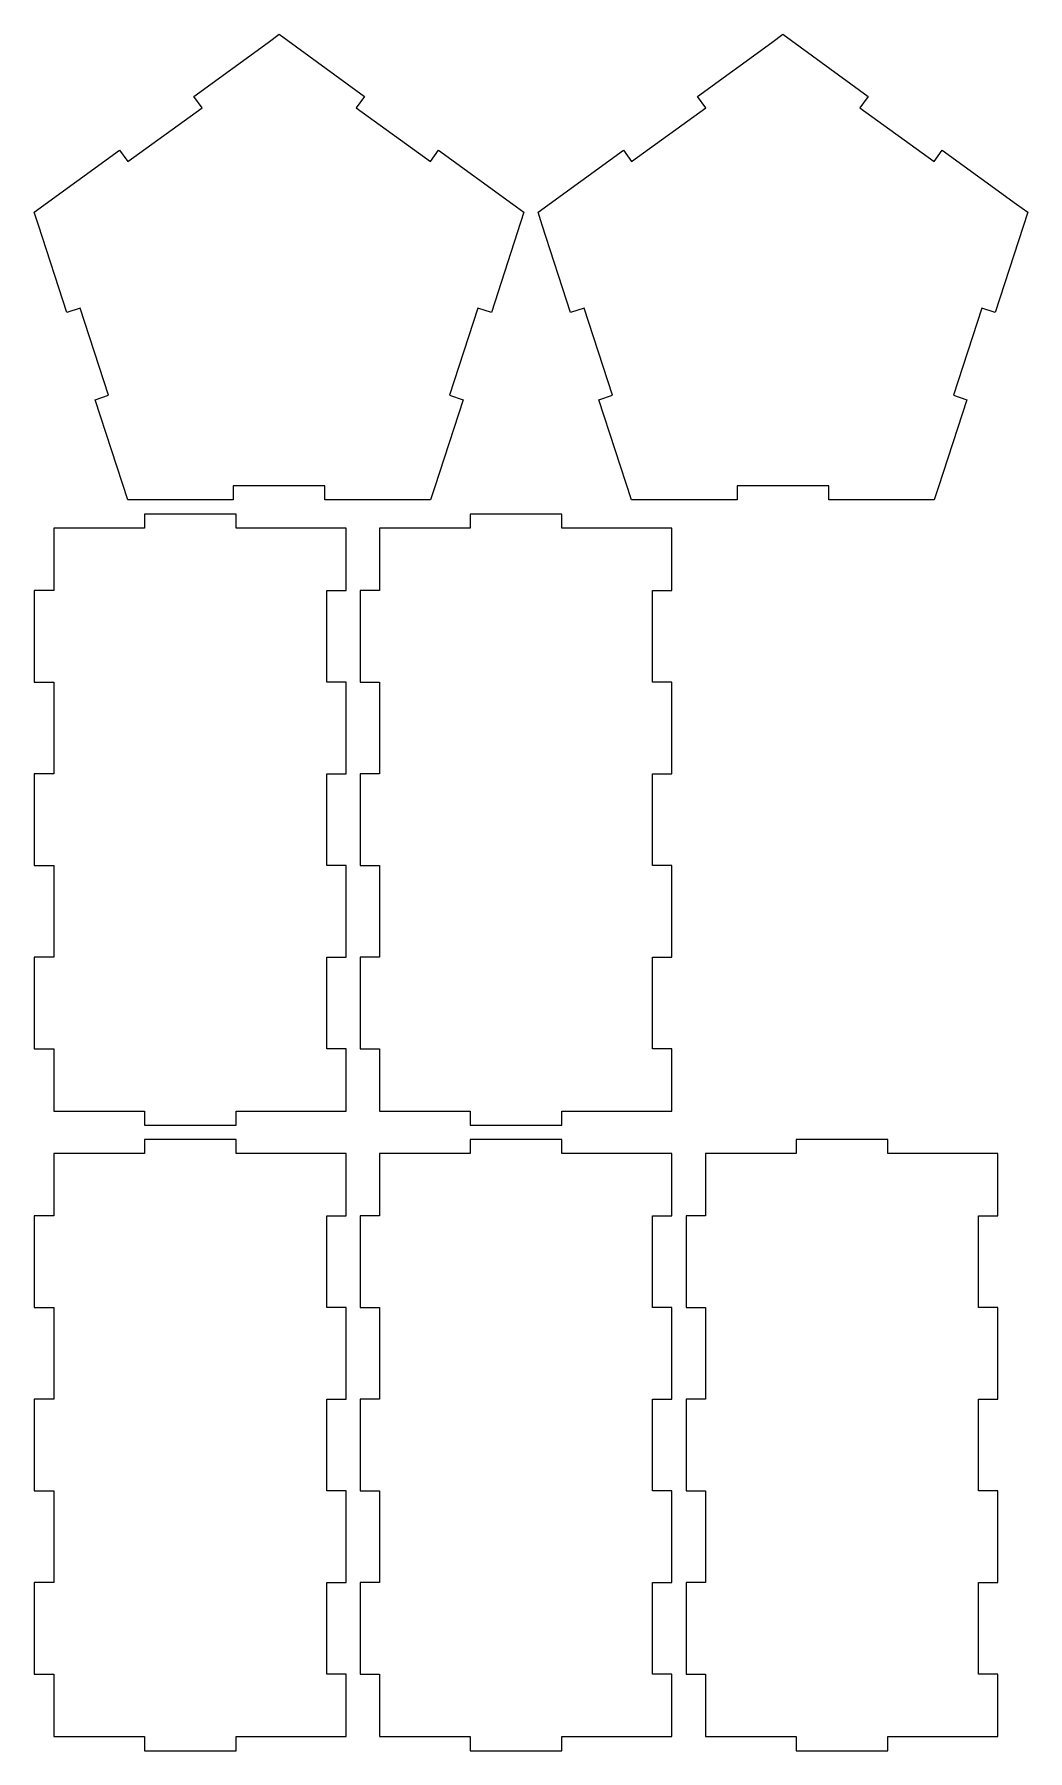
# Model space of a CAD drawing. Header units: millimetres. Extents: x 0 to 211, y 3 to 368.
import ezdxf

# ---------------------------------------------------------------- set-up
doc = ezdxf.new("R2010")
doc.units = ezdxf.units.MM

msp = doc.modelspace()

# ---------------------------------------------------------------- linework, layer by layer
at = {"layer": 'bottom_outsideCutPath'}
for p, q in [((141.06, 354.85), (156.83, 366.32)), ((156.83, 366.32), (159.2, 368.04)), ((159.2, 368.04), (177.35, 354.85)), ((142.82, 352.43), (141.06, 354.85)), ((177.35, 354.85), (175.59, 352.43)), ((127.04, 340.97), (142.82, 352.43)), ((175.59, 352.43), (191.36, 340.97)), ((107.14, 330.21), (125.28, 343.39)), ((125.28, 343.39), (127.04, 340.97)), ((191.36, 340.97), (193.12, 343.39)), ((193.12, 343.39), (208.9, 331.93)), ((108.04, 327.42), (107.14, 330.21)), ((211.27, 330.21), (204.34, 308.88)), ((208.9, 331.93), (211.27, 330.21)), ((114.07, 308.88), (108.04, 327.42)), ((116.92, 309.8), (114.07, 308.88)), ((122.95, 291.26), (116.92, 309.8)), ((201.49, 309.8), (195.46, 291.26)), ((204.34, 308.88), (201.49, 309.8)), ((120.09, 290.33), (122.95, 291.26)), ((127.02, 269), (120.09, 290.33)), ((198.31, 290.33), (192.29, 271.79)), ((195.46, 291.26), (198.31, 290.33)), ((168.95, 272), (149.45, 272)), ((149.45, 272), (149.45, 269)), ((168.95, 269), (168.95, 272)), ((192.29, 271.79), (191.38, 269)), ((129.95, 269), (127.02, 269)), ((149.45, 269), (129.95, 269)), ((191.38, 269), (168.95, 269))]:
    msp.add_line(p, q, dxfattribs=at)
at = {"layer": 'side0_outsideCutPath'}
for p, q in [((4.13, 263), (4.13, 249.75)), ((23.4, 263), (4.13, 263)), ((42.9, 266), (23.4, 266)), ((23.4, 266), (23.4, 263)), ((42.9, 263), (42.9, 266)), ((66.31, 263), (42.9, 263)), ((66.31, 249.75), (66.31, 263)), ((4.13, 249.75), (0, 249.75)), ((0, 249.75), (0, 230.25)), ((62.18, 230.25), (62.18, 249.75)), ((62.18, 249.75), (66.31, 249.75)), ((0, 230.25), (4.13, 230.25)), ((4.13, 230.25), (4.13, 210.75)), ((66.31, 230.25), (62.18, 230.25)), ((66.31, 210.75), (66.31, 230.25)), ((4.13, 210.75), (0, 210.75)), ((0, 210.75), (0, 191.25)), ((62.18, 191.25), (62.18, 210.75)), ((62.18, 210.75), (66.31, 210.75)), ((0, 191.25), (4.13, 191.25)), ((4.13, 191.25), (4.13, 171.75)), ((66.31, 191.25), (62.18, 191.25)), ((66.31, 171.75), (66.31, 191.25)), ((4.13, 171.75), (0, 171.75)), ((0, 171.75), (0, 152.25)), ((62.18, 152.25), (62.18, 171.75)), ((62.18, 171.75), (66.31, 171.75)), ((0, 152.25), (4.13, 152.25)), ((4.13, 152.25), (4.13, 139)), ((66.31, 152.25), (62.18, 152.25)), ((66.31, 139), (66.31, 152.25)), ((4.13, 139), (23.4, 139)), ((23.4, 139), (23.4, 136)), ((42.9, 136), (42.9, 139)), ((42.9, 139), (62.4, 139)), ((62.4, 139), (66.31, 139)), ((23.4, 136), (42.9, 136))]:
    msp.add_line(p, q, dxfattribs=at)
at = {"layer": 'side1_outsideCutPath'}
for p, q in [((42.9, 133), (23.4, 133)), ((23.4, 133), (23.4, 130)), ((42.9, 130), (42.9, 133)), ((4.13, 130), (4.13, 116.75)), ((23.4, 130), (4.13, 130)), ((66.31, 130), (42.9, 130)), ((66.31, 116.75), (66.31, 130)), ((4.13, 116.75), (0, 116.75)), ((0, 116.75), (0, 97.25)), ((62.18, 97.25), (62.18, 116.75)), ((62.18, 116.75), (66.31, 116.75)), ((0, 97.25), (4.13, 97.25)), ((4.13, 97.25), (4.13, 77.75)), ((66.31, 97.25), (62.18, 97.25)), ((66.31, 77.75), (66.31, 97.25)), ((4.13, 77.75), (0, 77.75)), ((0, 77.75), (0, 58.25)), ((62.18, 58.25), (62.18, 77.75)), ((62.18, 77.75), (66.31, 77.75)), ((0, 58.25), (4.13, 58.25)), ((4.13, 58.25), (4.13, 38.75)), ((66.31, 58.25), (62.18, 58.25)), ((66.31, 38.75), (66.31, 58.25)), ((4.13, 38.75), (0, 38.75)), ((0, 38.75), (0, 19.25)), ((62.18, 19.25), (62.18, 38.75)), ((62.18, 38.75), (66.31, 38.75)), ((0, 19.25), (4.13, 19.25)), ((4.13, 19.25), (4.13, 6)), ((66.31, 19.25), (62.18, 19.25)), ((66.31, 6), (66.31, 19.25)), ((4.13, 6), (23.4, 6)), ((23.4, 6), (23.4, 3)), ((42.9, 3), (42.9, 6)), ((42.9, 6), (62.4, 6)), ((62.4, 6), (66.31, 6)), ((23.4, 3), (42.9, 3))]:
    msp.add_line(p, q, dxfattribs=at)
at = {"layer": 'side2_outsideCutPath'}
for p, q in [((73.44, 263), (73.44, 249.75)), ((92.71, 263), (73.44, 263)), ((112.21, 266), (92.71, 266)), ((92.71, 266), (92.71, 263)), ((112.21, 263), (112.21, 266)), ((135.62, 263), (112.21, 263)), ((135.62, 249.75), (135.62, 263)), ((73.44, 249.75), (69.31, 249.75)), ((69.31, 249.75), (69.31, 230.25)), ((131.49, 230.25), (131.49, 249.75)), ((131.49, 249.75), (135.62, 249.75)), ((69.31, 230.25), (73.44, 230.25)), ((73.44, 230.25), (73.44, 210.75)), ((135.62, 230.25), (131.49, 230.25)), ((135.62, 210.75), (135.62, 230.25)), ((73.44, 210.75), (69.31, 210.75)), ((69.31, 210.75), (69.31, 191.25)), ((131.49, 191.25), (131.49, 210.75)), ((131.49, 210.75), (135.62, 210.75)), ((69.31, 191.25), (73.44, 191.25)), ((73.44, 191.25), (73.44, 171.75)), ((135.62, 191.25), (131.49, 191.25)), ((135.62, 171.75), (135.62, 191.25)), ((73.44, 171.75), (69.31, 171.75)), ((69.31, 171.75), (69.31, 152.25)), ((131.49, 152.25), (131.49, 171.75)), ((131.49, 171.75), (135.62, 171.75)), ((69.31, 152.25), (73.44, 152.25)), ((73.44, 152.25), (73.44, 139)), ((135.62, 152.25), (131.49, 152.25)), ((135.62, 139), (135.62, 152.25)), ((73.44, 139), (92.71, 139)), ((92.71, 139), (92.71, 136)), ((112.21, 136), (112.21, 139)), ((112.21, 139), (131.71, 139)), ((131.71, 139), (135.62, 139)), ((92.71, 136), (112.21, 136))]:
    msp.add_line(p, q, dxfattribs=at)
at = {"layer": 'side3_outsideCutPath'}
for p, q in [((112.21, 133), (92.71, 133)), ((92.71, 133), (92.71, 130)), ((112.21, 130), (112.21, 133)), ((73.44, 130), (73.44, 116.75)), ((92.71, 130), (73.44, 130)), ((135.62, 130), (112.21, 130)), ((135.62, 116.75), (135.62, 130)), ((73.44, 116.75), (69.31, 116.75)), ((69.31, 116.75), (69.31, 97.25)), ((131.49, 97.25), (131.49, 116.75)), ((131.49, 116.75), (135.62, 116.75)), ((69.31, 97.25), (73.44, 97.25)), ((73.44, 97.25), (73.44, 77.75)), ((135.62, 97.25), (131.49, 97.25)), ((135.62, 77.75), (135.62, 97.25)), ((73.44, 77.75), (69.31, 77.75)), ((69.31, 77.75), (69.31, 58.25)), ((131.49, 58.25), (131.49, 77.75)), ((131.49, 77.75), (135.62, 77.75)), ((69.31, 58.25), (73.44, 58.25)), ((73.44, 58.25), (73.44, 38.75)), ((135.62, 58.25), (131.49, 58.25)), ((135.62, 38.75), (135.62, 58.25)), ((73.44, 38.75), (69.31, 38.75)), ((69.31, 38.75), (69.31, 19.25)), ((131.49, 19.25), (131.49, 38.75)), ((131.49, 38.75), (135.62, 38.75)), ((69.31, 19.25), (73.44, 19.25)), ((73.44, 19.25), (73.44, 6)), ((135.62, 19.25), (131.49, 19.25)), ((135.62, 6), (135.62, 19.25)), ((73.44, 6), (92.71, 6)), ((92.71, 6), (92.71, 3)), ((112.21, 3), (112.21, 6)), ((112.21, 6), (131.71, 6)), ((131.71, 6), (135.62, 6)), ((92.71, 3), (112.21, 3))]:
    msp.add_line(p, q, dxfattribs=at)
at = {"layer": 'side4_outsideCutPath'}
for p, q in [((181.52, 133), (162.02, 133)), ((162.02, 133), (162.02, 130)), ((181.52, 130), (181.52, 133)), ((142.75, 130), (142.75, 116.75)), ((162.02, 130), (142.75, 130)), ((204.93, 130), (181.52, 130)), ((204.93, 116.75), (204.93, 130)), ((142.75, 116.75), (138.62, 116.75)), ((138.62, 116.75), (138.62, 97.25)), ((200.8, 97.25), (200.8, 116.75)), ((200.8, 116.75), (204.93, 116.75)), ((138.62, 97.25), (142.75, 97.25)), ((142.75, 97.25), (142.75, 77.75)), ((204.93, 97.25), (200.8, 97.25)), ((204.93, 77.75), (204.93, 97.25)), ((142.75, 77.75), (138.62, 77.75)), ((138.62, 77.75), (138.62, 58.25)), ((200.8, 58.25), (200.8, 77.75)), ((200.8, 77.75), (204.93, 77.75)), ((138.62, 58.25), (142.75, 58.25)), ((142.75, 58.25), (142.75, 38.75)), ((204.93, 58.25), (200.8, 58.25)), ((204.93, 38.75), (204.93, 58.25)), ((142.75, 38.75), (138.62, 38.75)), ((138.62, 38.75), (138.62, 19.25)), ((200.8, 19.25), (200.8, 38.75)), ((200.8, 38.75), (204.93, 38.75)), ((138.62, 19.25), (142.75, 19.25)), ((142.75, 19.25), (142.75, 6)), ((204.93, 19.25), (200.8, 19.25)), ((204.93, 6), (204.93, 19.25)), ((142.75, 6), (162.02, 6)), ((162.02, 6), (162.02, 3)), ((181.52, 3), (181.52, 6)), ((181.52, 6), (201.02, 6)), ((201.02, 6), (204.93, 6)), ((162.02, 3), (181.52, 3))]:
    msp.add_line(p, q, dxfattribs=at)
at = {"layer": 'top_outsideCutPath'}
for p, q in [((33.92, 354.85), (49.7, 366.32)), ((49.7, 366.32), (52.07, 368.04)), ((52.07, 368.04), (70.21, 354.85)), ((35.69, 352.43), (33.92, 354.85)), ((70.21, 354.85), (68.45, 352.43)), ((19.91, 340.97), (35.69, 352.43)), ((68.45, 352.43), (84.23, 340.97)), ((0, 330.21), (18.15, 343.39)), ((18.15, 343.39), (19.91, 340.97)), ((84.23, 340.97), (85.99, 343.39)), ((85.99, 343.39), (101.77, 331.93)), ((0.91, 327.42), (0, 330.21)), ((104.14, 330.21), (97.2, 308.88)), ((101.77, 331.93), (104.14, 330.21)), ((6.93, 308.88), (0.91, 327.42)), ((9.78, 309.8), (6.93, 308.88)), ((15.81, 291.26), (9.78, 309.8)), ((94.35, 309.8), (88.33, 291.26)), ((97.2, 308.88), (94.35, 309.8)), ((12.96, 290.33), (15.81, 291.26)), ((19.89, 269), (12.96, 290.33)), ((91.18, 290.33), (85.15, 271.79)), ((88.33, 291.26), (91.18, 290.33)), ((61.82, 272), (42.32, 272)), ((42.32, 272), (42.32, 269)), ((61.82, 269), (61.82, 272)), ((85.15, 271.79), (84.25, 269)), ((22.82, 269), (19.89, 269)), ((42.32, 269), (22.82, 269)), ((84.25, 269), (61.82, 269))]:
    msp.add_line(p, q, dxfattribs=at)

doc.saveas('drawing.dxf')
